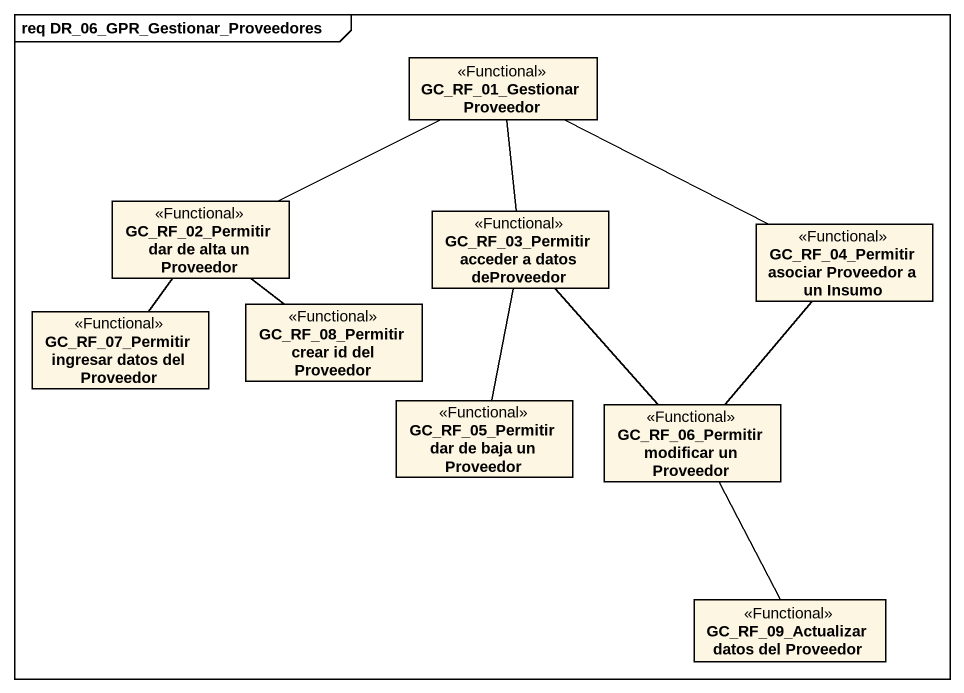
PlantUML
@startuml
mainframe req DR_06_GPR_Gestionar_Proveedores
hide circle
hide empty members
class "GC_RF_01_Gestionar Proveedor" as GC_RF_01_Gestionar_Proveedor <<Functional>>
class "GC_RF_02_Permitir dar de alta un Proveedor" as GC_RF_02_Permitir_dar_de <<Functional>>
class "GC_RF_03_Permitir acceder a datos deProveedor" as GC_RF_03_Permitir_acceder_a <<Functional>>
class "GC_RF_04_Permitir asociar Proveedor a un Insumo" as GC_RF_04_Permitir_asociar <<Functional>>
class "GC_RF_07_Permitir ingresar datos del Proveedor" as GC_RF_07_Permitir_ingresar <<Functional>>
class "GC_RF_08_Permitir crear id del Proveedor" as GC_RF_08_Permitir_crear_id <<Functional>>
class "GC_RF_05_Permitir dar de baja un Proveedor" as GC_RF_05_Permitir_dar_de <<Functional>>
class "GC_RF_06_Permitir modificar un Proveedor" as GC_RF_06_Permitir_modificar <<Functional>>
class "GC_RF_09_Actualizar datos del Proveedor" as GC_RF_09_Actualizar_datos <<Functional>>
GC_RF_01_Gestionar_Proveedor -left- GC_RF_02_Permitir_dar_de
GC_RF_01_Gestionar_Proveedor -- GC_RF_03_Permitir_acceder_a
GC_RF_01_Gestionar_Proveedor -right- GC_RF_04_Permitir_asociar
GC_RF_02_Permitir_dar_de -- GC_RF_07_Permitir_ingresar
GC_RF_02_Permitir_dar_de -- GC_RF_08_Permitir_crear_id
GC_RF_03_Permitir_acceder_a -- GC_RF_05_Permitir_dar_de
GC_RF_03_Permitir_acceder_a -- GC_RF_06_Permitir_modificar
GC_RF_04_Permitir_asociar -- GC_RF_06_Permitir_modificar
GC_RF_06_Permitir_modificar -- GC_RF_09_Actualizar_datos
@enduml
